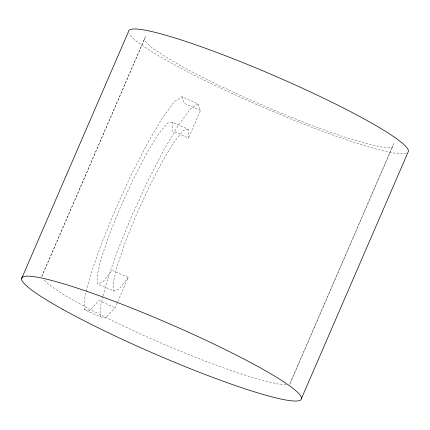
<?xml version="1.0" encoding="UTF-8"?>
<svg xmlns="http://www.w3.org/2000/svg" width="430" height="430" viewBox="0 0 430 430"><rect width="100%" height="100%" fill="white"/><g stroke="black" fill="none" stroke-linecap="round" stroke-linejoin="round"><path stroke-width="0.32" stroke-dasharray="2.15 1.61" d="M172.156 122.093L172.446 130.887L188.512 138.111L188.222 129.322L172.156 122.093L167.281 123.216L158.428 134.112L146.678 153.44L133.477 178.837L120.448 207.179L109.182 234.99L101.066 258.849L97.099 275.829L97.766 283.854L102.99 281.929L112.117 270.293L128.188 277.517L115.09 307.783L105.371 318.076L100.486 316.888L84.414 309.659L84.887 297.108L86.21 291.954M100.486 316.888L100.959 304.338L102.937 296.603M86.376 291.309L90.671 274.555L101.136 244.423L115.154 209.964L131.225 174.886L147.614 142.97L162.551 117.648L174.429 101.657L181.971 96.718L198.036 103.942L200.428 110.585L188.512 138.111M103.103 295.958L106.737 281.784L117.202 251.652L131.225 217.193L147.297 182.11L163.679 150.194L178.617 124.877L190.495 108.887L198.036 103.942M144.114 39.974L145.609 36.367L41.463 277.2L144.114 39.974L151.129 47.117L166.168 57.308L188.211 69.853L215.752 83.893L246.922 98.475L279.591 112.601L311.53 125.318L340.571 135.751L364.726 143.185L382.351 147.125L392.251 147.297L393.746 143.69L289.594 384.522L392.251 147.297M128.188 277.517L119.056 289.154L113.837 291.078L97.766 283.854M188.222 129.322L183.352 130.44L174.499 141.336L162.75 160.669L149.549 186.066L136.514 214.409L125.248 242.214L117.137 266.073L113.171 283.058L113.837 291.078M286.294 384.463L279.699 384.35L262.069 380.41L237.914 372.971L208.873 362.544L176.934 349.827L144.265 335.701L113.101 321.119L85.554 307.074L63.511 294.534L48.472 284.343L43.795 279.581M84.414 309.659L89.306 310.852L99.024 300.554L115.09 307.783M200.428 110.585L184.357 103.356L181.971 96.718M406.345 153.397A152.392 16.722 23.4 0 1 261.757 106.721A152.392 16.722 23.4 0 1 128.909 33.314"/><path stroke-width="0.64" d="M21.5 278.85L128.463 31.669A152.392 16.722 23.4 0 1 268.599 73.256A152.392 16.722 23.4 0 1 408.5 151.15L301.537 398.331M62.425 309.181A152.392 16.722 23.4 0 0 296.732 400.996A152.392 16.722 23.4 0 0 125.393 305.596A152.392 16.722 23.4 0 0 62.425 309.181"/></g></svg>
